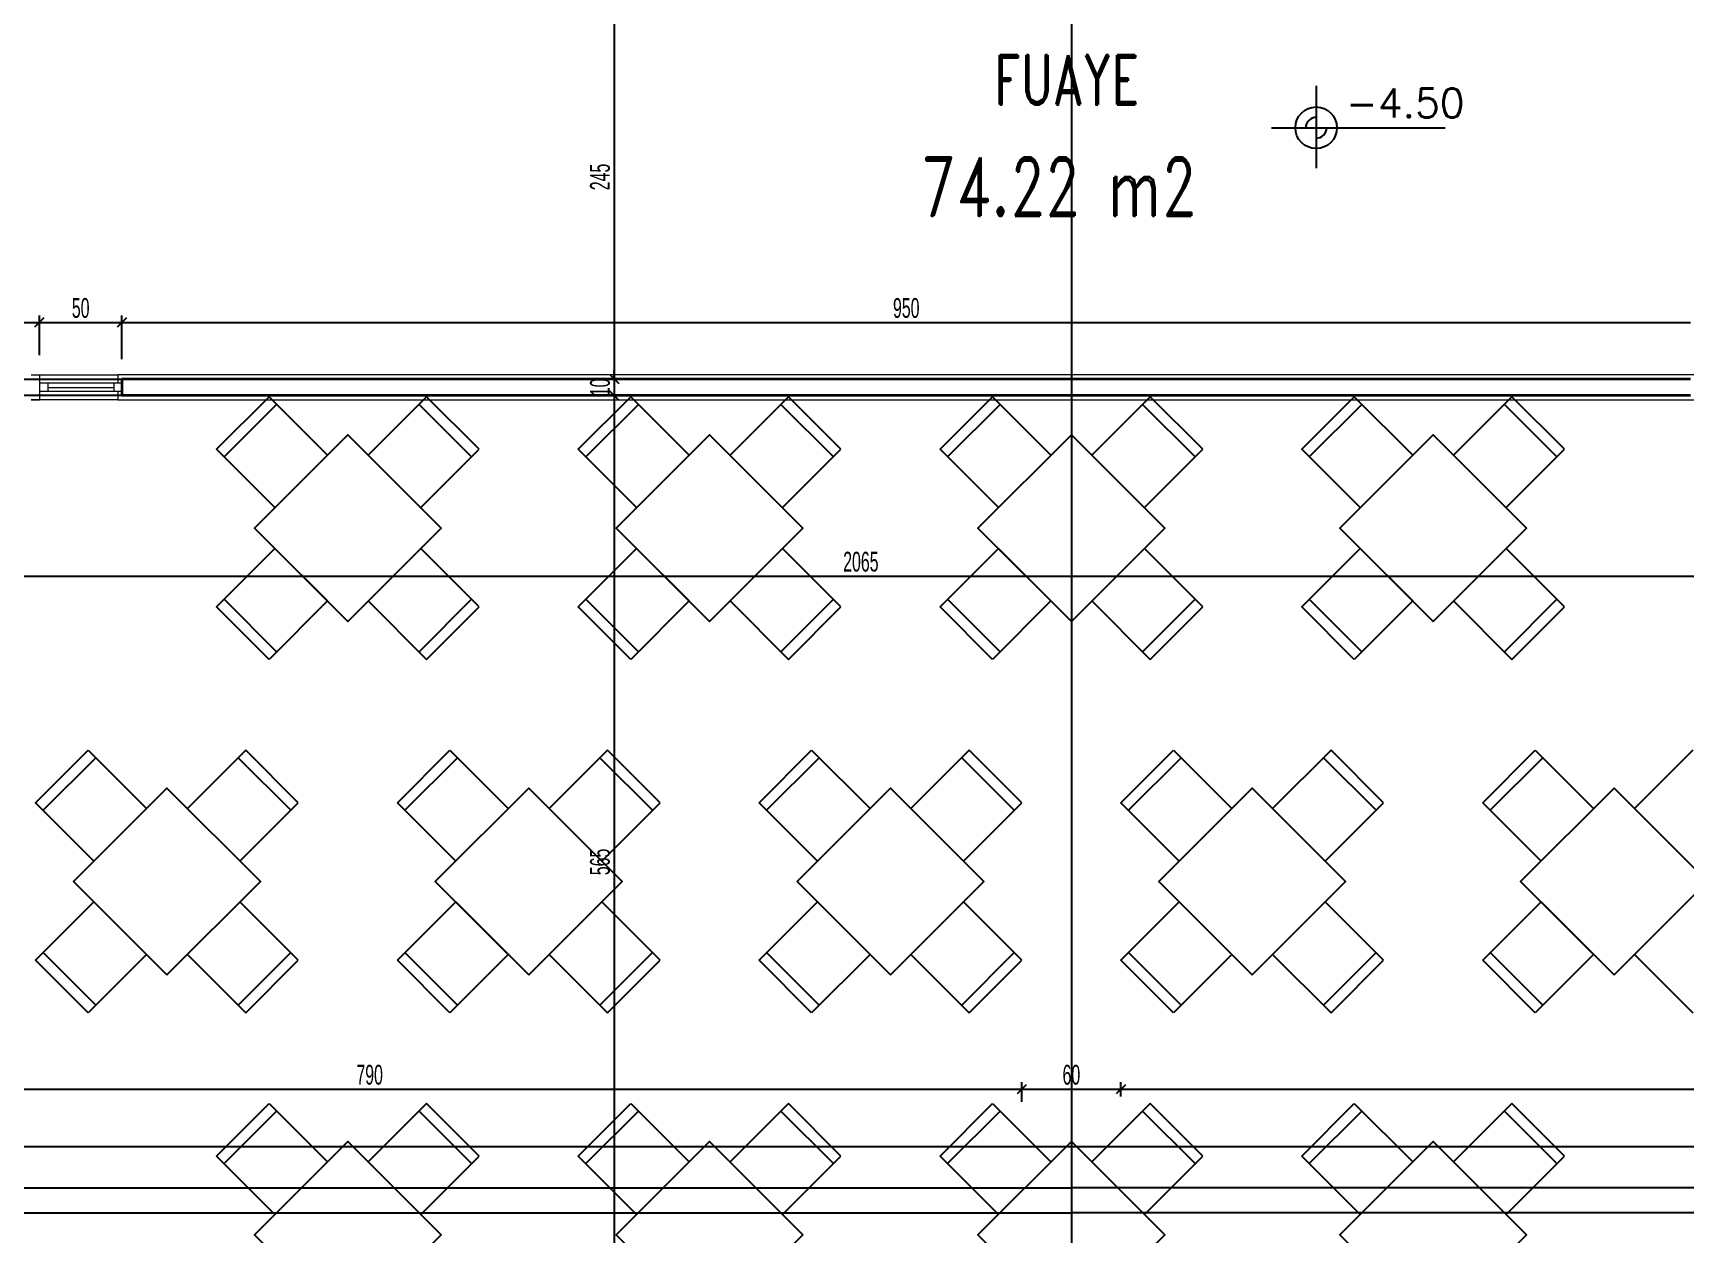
# Model space of a CAD drawing. Header units: inches. Extents: x -7543 to -822, y 102837 to 190349.
# Drawn here: x -835.7197 to -835.5196, y 102836.9701 to 102837.1156 of the extents above; entities that cross this region are included whole.
import ezdxf
from ezdxf.enums import TextEntityAlignment as Align

# ---------------------------------------------------------------- set-up
doc = ezdxf.new("R2010")
doc.units = ezdxf.units.IN
doc.header["$MEASUREMENT"] = 0
doc.linetypes.add('DASHDOTX2', pattern=[2, 1, -0.5, 0, -0.5])
doc.layers.get('0').update_dxf_attribs({"lineweight": 25})
doc.layers.get('Defpoints').update_dxf_attribs({"lineweight": 25})
for name, color, linetype, lineweight in [('AKS', 1, 'Continuous', 25), ('ICOL', 55, 'Continuous', 25), ('SIVA', 150, 'Continuous', 15), ('YAZI', 7, 'Continuous', 25)]:
    doc.layers.add(name, color=color, linetype=linetype, lineweight=lineweight)
for name, color, linetype, lineweight, true_color in [('DUVAR', 7, 'Continuous', 35, 0xfc4642), ('KAPI', 7, 'Continuous', 18, 0xffb360), ('TEFRİŞ', 7, 'Continuous', 25, 0x78462c)]:
    doc.layers.add(name, color=color, linetype=linetype, lineweight=lineweight, true_color=true_color)
doc.styles.add('OLCU', font='tromand.shx', dxfattribs={"width": 0.6, "height": 12})
doc.styles.add('st1', font='romandtw.shx', dxfattribs={"width": 0.7, "height": 40})
doc.styles.add('ÖLÇÜ', font='simplex.shx')

# ---------------------------------------------------------------- blocks, each defined once
blk = doc.blocks.new('_Oblique')
at = {"color": 0, "linetype": 'ByBlock', "lineweight": -2}
blk.add_line((-0.5, -0.5), (0.5, 0.5), dxfattribs=at)

msp = doc.modelspace()

# ---------------------------------------------------------------- linework, layer by layer
at = {"layer": 'AKS', "linetype": 'DASHDOTX2', "ltscale": 10}
for p, q in [((-835.59389, 102837.22685), (-835.59389, 102836.74054)), ((-836.0219, 102836.98068), (-835.36089, 102836.98068)), ((-836.02208, 102836.97568), (-835.59389, 102836.97568)), ((-835.16835, 102836.97568), (-835.59389, 102836.97568)), ((-836.0219, 102836.97268), (-835.59389, 102836.97268)), ((-835.1688, 102836.97268), (-835.59389, 102836.97268))]:
    msp.add_line(p, q, dxfattribs=at)
at = {"layer": 'Defpoints'}
for p, q in [((-835.76889, 102837.07369), (-835.70889, 102837.07369)), ((-835.70889, 102837.07169), (-835.76889, 102837.07169))]:
    msp.add_line(p, q, dxfattribs=at)
at = {"layer": 'Defpoints', "color": 3}
for p, q in [((-835.76889, 102837.07369), (-835.70889, 102837.07369)), ((-835.70889, 102837.07369), (-835.51889, 102837.07369)), ((-835.70889, 102837.07169), (-835.76889, 102837.07169)), ((-835.51889, 102837.07169), (-835.70889, 102837.07169))]:
    msp.add_line(p, q, dxfattribs=at)
at = {"layer": 'DUVAR'}
for p, q in [((-835.51889, 102837.07369), (-835.70889, 102837.07369)), ((-835.70889, 102837.07369), (-835.70889, 102837.07169)), ((-835.70889, 102837.07369), (-835.70889, 102837.07169)), ((-835.51889, 102837.07169), (-835.70889, 102837.07169))]:
    msp.add_line(p, q, dxfattribs=at)
at = {"layer": 'ICOL'}
for p, q in [((-835.64926, 102837.12268), (-835.64926, 102837.07369)), ((-835.56424, 102837.10923), (-835.56424, 102837.09923)), ((-835.56967, 102837.10414), (-835.5486, 102837.10414)), ((-835.75889, 102837.08056), (-835.71889, 102837.08056)), ((-835.71889, 102837.08056), (-835.70889, 102837.08056)), ((-835.70889, 102837.08056), (-835.51889, 102837.08056)), ((-835.64926, 102837.07369), (-835.64926, 102837.07477)), ((-835.64926, 102837.07369), (-835.64926, 102837.07169)), ((-835.64926, 102837.07169), (-835.64926, 102836.95866)), ((-835.64926, 102837.07169), (-835.64926, 102837.07061)), ((-835.82589, 102837.04982), (-835.41289, 102837.04982)), ((-835.75789, 102836.98765), (-835.59989, 102836.98765)), ((-835.59989, 102836.98765), (-835.58789, 102836.98765)), ((-835.58789, 102836.98765), (-835.42989, 102836.98765))]:
    msp.add_line(p, q, dxfattribs=at)
at = {"layer": 'ICOL', "color": 53}
for p, q in [((-835.71889, 102837.07659), (-835.71889, 102837.0814)), ((-835.71889, 102837.07659), (-835.71889, 102837.0814)), ((-835.70889, 102837.0797), (-835.70889, 102837.0814)), ((-835.70889, 102837.07609), (-835.70889, 102837.0814)), ((-835.64856, 102837.07369), (-835.6501, 102837.07369)), ((-835.64856, 102837.07369), (-835.6501, 102837.07369)), ((-835.64829, 102837.07169), (-835.6501, 102837.07169)), ((-835.64829, 102837.07169), (-835.6501, 102837.07169)), ((-835.59989, 102836.98613), (-835.59989, 102836.98849)), ((-835.59989, 102836.98613), (-835.59989, 102836.98849)), ((-835.58789, 102836.98677), (-835.58789, 102836.98849)), ((-835.58789, 102836.98677), (-835.58789, 102836.98849))]:
    msp.add_line(p, q, dxfattribs=at)
at = {"layer": 'ICOL'}
msp.add_circle((-835.56424, 102837.10414), 0.00252, dxfattribs=at)
for start, end in [(90, 180), (270, 0)]:
    msp.add_arc((-835.56424, 102837.10414), 0.00126, start, end, dxfattribs=at)
at = {"layer": 'KAPI'}
for p, q in [((-835.71989, 102837.07419), (-835.71889, 102837.07419)), ((-835.71889, 102837.07419), (-835.71889, 102837.07119)), ((-835.71889, 102837.07419), (-835.70939, 102837.07419)), ((-835.70889, 102837.07319), (-835.71889, 102837.07319)), ((-835.71789, 102837.07319), (-835.71789, 102837.07219)), ((-835.70989, 102837.07319), (-835.70989, 102837.07219)), ((-835.71889, 102837.07119), (-835.71989, 102837.07119)), ((-835.71989, 102837.07119), (-835.71889, 102837.07119)), ((-835.70889, 102837.07219), (-835.71889, 102837.07219)), ((-835.70939, 102837.07119), (-835.71889, 102837.07119)), ((-835.71789, 102837.07269), (-835.70989, 102837.07269))]:
    msp.add_line(p, q, dxfattribs=at)
at = {"layer": 'SIVA'}
for p, q in [((-835.51839, 102837.07419), (-835.70939, 102837.07419)), ((-835.70939, 102837.07419), (-835.70939, 102837.07319)), ((-835.70939, 102837.07219), (-835.70939, 102837.07119)), ((-835.70939, 102837.07119), (-835.51839, 102837.07119))]:
    msp.add_line(p, q, dxfattribs=at)
at = {"layer": 'TEFRİŞ', "ltscale": 20}
for p, q in [((-835.69744, 102837.06518), (-835.69108, 102837.07155)), ((-835.69108, 102837.07155), (-835.68401, 102837.06448)), ((-835.67199, 102837.07155), (-835.67906, 102837.06448)), ((-835.66562, 102837.06518), (-835.67199, 102837.07155)), ((-835.65362, 102837.06518), (-835.64726, 102837.07155)), ((-835.64726, 102837.07155), (-835.64019, 102837.06448)), ((-835.62817, 102837.07155), (-835.63524, 102837.06448)), ((-835.6218, 102837.06518), (-835.62817, 102837.07155)), ((-835.6098, 102837.06518), (-835.60344, 102837.07155)), ((-835.60344, 102837.07155), (-835.59637, 102837.06448)), ((-835.58435, 102837.07155), (-835.59142, 102837.06448)), ((-835.57798, 102837.06518), (-835.58435, 102837.07155)), ((-835.56598, 102837.06518), (-835.55962, 102837.07155)), ((-835.55962, 102837.07155), (-835.55255, 102837.06448)), ((-835.54053, 102837.07155), (-835.5476, 102837.06448)), ((-835.53416, 102837.06518), (-835.54053, 102837.07155)), ((-835.69016, 102837.07063), (-835.69653, 102837.06427)), ((-835.6729, 102837.07063), (-835.66654, 102837.06427)), ((-835.64634, 102837.07063), (-835.65271, 102837.06427)), ((-835.62908, 102837.07063), (-835.62272, 102837.06427)), ((-835.60252, 102837.07063), (-835.60889, 102837.06427)), ((-835.58526, 102837.07063), (-835.5789, 102837.06427)), ((-835.5587, 102837.07063), (-835.56507, 102837.06427)), ((-835.54144, 102837.07063), (-835.53508, 102837.06427)), ((-835.69037, 102837.05811), (-835.69744, 102837.06518)), ((-835.67269, 102837.05811), (-835.66562, 102837.06518)), ((-835.64655, 102837.05811), (-835.65362, 102837.06518)), ((-835.62887, 102837.05811), (-835.6218, 102837.06518)), ((-835.60273, 102837.05811), (-835.6098, 102837.06518)), ((-835.58505, 102837.05811), (-835.57798, 102837.06518)), ((-835.55891, 102837.05811), (-835.56598, 102837.06518)), ((-835.54123, 102837.05811), (-835.53416, 102837.06518)), ((-835.69744, 102837.04609), (-835.69037, 102837.05316)), ((-835.69037, 102837.05316), (-835.68401, 102837.0468)), ((-835.66562, 102837.04609), (-835.67269, 102837.05316)), ((-835.65362, 102837.04609), (-835.64655, 102837.05316)), ((-835.64655, 102837.05316), (-835.64019, 102837.0468)), ((-835.6218, 102837.04609), (-835.62887, 102837.05316)), ((-835.6098, 102837.04609), (-835.60273, 102837.05316)), ((-835.60273, 102837.05316), (-835.59637, 102837.0468)), ((-835.57798, 102837.04609), (-835.58505, 102837.05316)), ((-835.56598, 102837.04609), (-835.55891, 102837.05316)), ((-835.55891, 102837.05316), (-835.55255, 102837.0468)), ((-835.53416, 102837.04609), (-835.54123, 102837.05316)), ((-835.69653, 102837.04701), (-835.69016, 102837.04064)), ((-835.66654, 102837.04701), (-835.6729, 102837.04064)), ((-835.65271, 102837.04701), (-835.64634, 102837.04064)), ((-835.62272, 102837.04701), (-835.62908, 102837.04064)), ((-835.60889, 102837.04701), (-835.60252, 102837.04064)), ((-835.5789, 102837.04701), (-835.58526, 102837.04064)), ((-835.56507, 102837.04701), (-835.5587, 102837.04064)), ((-835.53508, 102837.04701), (-835.54144, 102837.04064)), ((-835.69108, 102837.03973), (-835.69744, 102837.04609)), ((-835.68401, 102837.0468), (-835.69108, 102837.03973)), ((-835.67906, 102837.0468), (-835.67199, 102837.03973)), ((-835.67199, 102837.03973), (-835.66562, 102837.04609)), ((-835.64726, 102837.03973), (-835.65362, 102837.04609)), ((-835.64019, 102837.0468), (-835.64726, 102837.03973)), ((-835.63524, 102837.0468), (-835.62817, 102837.03973)), ((-835.62817, 102837.03973), (-835.6218, 102837.04609)), ((-835.60344, 102837.03973), (-835.6098, 102837.04609)), ((-835.59637, 102837.0468), (-835.60344, 102837.03973)), ((-835.59142, 102837.0468), (-835.58435, 102837.03973)), ((-835.58435, 102837.03973), (-835.57798, 102837.04609)), ((-835.55962, 102837.03973), (-835.56598, 102837.04609)), ((-835.55255, 102837.0468), (-835.55962, 102837.03973)), ((-835.5476, 102837.0468), (-835.54053, 102837.03973)), ((-835.54053, 102837.03973), (-835.53416, 102837.04609)), ((-835.71935, 102837.02236), (-835.71299, 102837.02873)), ((-835.71207, 102837.02781), (-835.71844, 102837.02145)), ((-835.71299, 102837.02873), (-835.70592, 102837.02166)), ((-835.6939, 102837.02873), (-835.70097, 102837.02166)), ((-835.69481, 102837.02781), (-835.68845, 102837.02145)), ((-835.68753, 102837.02236), (-835.6939, 102837.02873)), ((-835.67553, 102837.02236), (-835.66917, 102837.02873)), ((-835.66825, 102837.02781), (-835.67462, 102837.02145)), ((-835.66917, 102837.02873), (-835.6621, 102837.02166)), ((-835.65008, 102837.02873), (-835.65715, 102837.02166)), ((-835.65099, 102837.02781), (-835.64463, 102837.02145)), ((-835.64371, 102837.02236), (-835.65008, 102837.02873)), ((-835.63171, 102837.02236), (-835.62535, 102837.02873)), ((-835.62443, 102837.02781), (-835.6308, 102837.02145)), ((-835.62535, 102837.02873), (-835.61828, 102837.02166)), ((-835.60626, 102837.02873), (-835.61333, 102837.02166)), ((-835.60717, 102837.02781), (-835.60081, 102837.02145)), ((-835.59989, 102837.02236), (-835.60626, 102837.02873)), ((-835.58789, 102837.02236), (-835.58153, 102837.02873)), ((-835.58061, 102837.02781), (-835.58698, 102837.02145)), ((-835.58153, 102837.02873), (-835.57446, 102837.02166)), ((-835.56244, 102837.02873), (-835.56951, 102837.02166)), ((-835.56335, 102837.02781), (-835.55699, 102837.02145)), ((-835.55607, 102837.02236), (-835.56244, 102837.02873)), ((-835.54407, 102837.02236), (-835.53771, 102837.02873)), ((-835.53679, 102837.02781), (-835.54316, 102837.02145)), ((-835.53771, 102837.02873), (-835.53064, 102837.02166)), ((-835.51862, 102837.02873), (-835.52569, 102837.02166)), ((-835.71228, 102837.01529), (-835.71935, 102837.02236)), ((-835.6946, 102837.01529), (-835.68753, 102837.02236)), ((-835.66846, 102837.01529), (-835.67553, 102837.02236)), ((-835.65078, 102837.01529), (-835.64371, 102837.02236)), ((-835.62464, 102837.01529), (-835.63171, 102837.02236)), ((-835.60696, 102837.01529), (-835.59989, 102837.02236)), ((-835.58082, 102837.01529), (-835.58789, 102837.02236)), ((-835.56314, 102837.01529), (-835.55607, 102837.02236)), ((-835.537, 102837.01529), (-835.54407, 102837.02236)), ((-835.71935, 102837.00327), (-835.71228, 102837.01034)), ((-835.71228, 102837.01034), (-835.70592, 102837.00398)), ((-835.68753, 102837.00327), (-835.6946, 102837.01034)), ((-835.67553, 102837.00327), (-835.66846, 102837.01034)), ((-835.66846, 102837.01034), (-835.6621, 102837.00398)), ((-835.64371, 102837.00327), (-835.65078, 102837.01034)), ((-835.63171, 102837.00327), (-835.62464, 102837.01034)), ((-835.62464, 102837.01034), (-835.61828, 102837.00398)), ((-835.59989, 102837.00327), (-835.60696, 102837.01034)), ((-835.58789, 102837.00327), (-835.58082, 102837.01034)), ((-835.58082, 102837.01034), (-835.57446, 102837.00398)), ((-835.55607, 102837.00327), (-835.56314, 102837.01034)), ((-835.54407, 102837.00327), (-835.537, 102837.01034)), ((-835.537, 102837.01034), (-835.53064, 102837.00398)), ((-835.71299, 102836.99691), (-835.71935, 102837.00327)), ((-835.71844, 102837.00419), (-835.71207, 102836.99782)), ((-835.70592, 102837.00398), (-835.71299, 102836.99691)), ((-835.70097, 102837.00398), (-835.6939, 102836.99691)), ((-835.68845, 102837.00419), (-835.69481, 102836.99782)), ((-835.6939, 102836.99691), (-835.68753, 102837.00327)), ((-835.66917, 102836.99691), (-835.67553, 102837.00327)), ((-835.67462, 102837.00419), (-835.66825, 102836.99782)), ((-835.6621, 102837.00398), (-835.66917, 102836.99691)), ((-835.65715, 102837.00398), (-835.65008, 102836.99691)), ((-835.64463, 102837.00419), (-835.65099, 102836.99782)), ((-835.65008, 102836.99691), (-835.64371, 102837.00327)), ((-835.62535, 102836.99691), (-835.63171, 102837.00327)), ((-835.6308, 102837.00419), (-835.62443, 102836.99782)), ((-835.61828, 102837.00398), (-835.62535, 102836.99691)), ((-835.61333, 102837.00398), (-835.60626, 102836.99691)), ((-835.60081, 102837.00419), (-835.60717, 102836.99782)), ((-835.60626, 102836.99691), (-835.59989, 102837.00327)), ((-835.58153, 102836.99691), (-835.58789, 102837.00327)), ((-835.58698, 102837.00419), (-835.58061, 102836.99782)), ((-835.57446, 102837.00398), (-835.58153, 102836.99691)), ((-835.56951, 102837.00398), (-835.56244, 102836.99691)), ((-835.55699, 102837.00419), (-835.56335, 102836.99782)), ((-835.56244, 102836.99691), (-835.55607, 102837.00327)), ((-835.53771, 102836.99691), (-835.54407, 102837.00327)), ((-835.54316, 102837.00419), (-835.53679, 102836.99782)), ((-835.53064, 102837.00398), (-835.53771, 102836.99691)), ((-835.52569, 102837.00398), (-835.51862, 102836.99691)), ((-835.69744, 102836.97954), (-835.69108, 102836.98591)), ((-835.69016, 102836.98499), (-835.69653, 102836.97863)), ((-835.69108, 102836.98591), (-835.68401, 102836.97884)), ((-835.67199, 102836.98591), (-835.67906, 102836.97884)), ((-835.6729, 102836.98499), (-835.66654, 102836.97863)), ((-835.66562, 102836.97954), (-835.67199, 102836.98591)), ((-835.65362, 102836.97954), (-835.64726, 102836.98591)), ((-835.64634, 102836.98499), (-835.65271, 102836.97863)), ((-835.64726, 102836.98591), (-835.64019, 102836.97884)), ((-835.62817, 102836.98591), (-835.63524, 102836.97884)), ((-835.62908, 102836.98499), (-835.62272, 102836.97863)), ((-835.6218, 102836.97954), (-835.62817, 102836.98591)), ((-835.6098, 102836.97954), (-835.60344, 102836.98591)), ((-835.60252, 102836.98499), (-835.60889, 102836.97863)), ((-835.60344, 102836.98591), (-835.59637, 102836.97884)), ((-835.58435, 102836.98591), (-835.59142, 102836.97884)), ((-835.58526, 102836.98499), (-835.5789, 102836.97863)), ((-835.57798, 102836.97954), (-835.58435, 102836.98591)), ((-835.56598, 102836.97954), (-835.55962, 102836.98591)), ((-835.5587, 102836.98499), (-835.56507, 102836.97863)), ((-835.55962, 102836.98591), (-835.55255, 102836.97884)), ((-835.54053, 102836.98591), (-835.5476, 102836.97884)), ((-835.54144, 102836.98499), (-835.53508, 102836.97863)), ((-835.53416, 102836.97954), (-835.54053, 102836.98591)), ((-835.69037, 102836.97247), (-835.69744, 102836.97954)), ((-835.67269, 102836.97247), (-835.66562, 102836.97954)), ((-835.64655, 102836.97247), (-835.65362, 102836.97954)), ((-835.62887, 102836.97247), (-835.6218, 102836.97954)), ((-835.60273, 102836.97247), (-835.6098, 102836.97954)), ((-835.58505, 102836.97247), (-835.57798, 102836.97954)), ((-835.55891, 102836.97247), (-835.56598, 102836.97954)), ((-835.54123, 102836.97247), (-835.53416, 102836.97954))]:
    msp.add_line(p, q, dxfattribs=at)
for points in [[(-835.68153, 102837.04432), (-835.67022, 102837.05564), (-835.68153, 102837.06695), (-835.69285, 102837.05564), (-835.68153, 102837.04432)], [(-835.63771, 102837.04432), (-835.6264, 102837.05564), (-835.63771, 102837.06695), (-835.64903, 102837.05564), (-835.63771, 102837.04432)], [(-835.59389, 102837.04432), (-835.58258, 102837.05564), (-835.59389, 102837.06695), (-835.60521, 102837.05564), (-835.59389, 102837.04432)], [(-835.55007, 102837.04432), (-835.53876, 102837.05564), (-835.55007, 102837.06695), (-835.56139, 102837.05564), (-835.55007, 102837.04432)], [(-835.70344, 102837.0015), (-835.69213, 102837.01282), (-835.70344, 102837.02413), (-835.71476, 102837.01282), (-835.70344, 102837.0015)], [(-835.65962, 102837.0015), (-835.64831, 102837.01282), (-835.65962, 102837.02413), (-835.67094, 102837.01282), (-835.65962, 102837.0015)], [(-835.6158, 102837.0015), (-835.60449, 102837.01282), (-835.6158, 102837.02413), (-835.62712, 102837.01282), (-835.6158, 102837.0015)], [(-835.57198, 102837.0015), (-835.56067, 102837.01282), (-835.57198, 102837.02413), (-835.5833, 102837.01282), (-835.57198, 102837.0015)], [(-835.52816, 102837.0015), (-835.51685, 102837.01282), (-835.52816, 102837.02413), (-835.53948, 102837.01282), (-835.52816, 102837.0015)], [(-835.68153, 102836.95868), (-835.67022, 102836.97), (-835.68153, 102836.98131), (-835.69285, 102836.97), (-835.68153, 102836.95868)], [(-835.63771, 102836.95868), (-835.6264, 102836.97), (-835.63771, 102836.98131), (-835.64903, 102836.97), (-835.63771, 102836.95868)], [(-835.59389, 102836.95868), (-835.58258, 102836.97), (-835.59389, 102836.98131), (-835.60521, 102836.97), (-835.59389, 102836.95868)], [(-835.55007, 102836.95868), (-835.53876, 102836.97), (-835.55007, 102836.98131), (-835.56139, 102836.97), (-835.55007, 102836.95868)]]:
    msp.add_lwpolyline(points, dxfattribs=at)

# ---------------------------------------------------------------- block references
at = {"layer": 'ICOL'}
for p, xscale, yscale, zscale, rotation in [((-835.71889, 102837.08056), 0.001080000000001746, 0.001080000000001746, 0.001080000000001746, 180), ((-835.70889, 102837.08056), 0.001080000000001746, 0.001080000000001746, 0.001080000000001746, 180), ((-835.64926, 102837.07369), 0.001080000001820736, 0.001080000001820736, 0.001080000001820736, 270), ((-835.64926, 102837.07369), 0.001080000001820736, 0.001080000001820736, 0.001080000001820736, 270), ((-835.64926, 102837.07169), 0.001080000001820736, 0.001080000001820736, 0.001080000001820736, 90), ((-835.64926, 102837.07169), 0.001080000001820736, 0.001080000001820736, 0.001080000001820736, 90), ((-835.59989, 102836.98765), 0.001080000000001746, 0.001080000000001746, 0.001080000000001746, 180), ((-835.58789, 102836.98765), 0.001080000000001746, 0.001080000000001746, 0.001080000000001746, 180)]:
    msp.add_blockref('_Oblique', p, dxfattribs=dict(at, xscale=xscale, yscale=yscale, zscale=zscale, rotation=rotation))
at = {"layer": 'ICOL', "xscale": 0.001080000000001746, "yscale": 0.001080000000001746, "zscale": 0.001080000000001746}
for p in [(-835.71889, 102837.08056), (-835.70889, 102837.08056), (-835.59989, 102836.98765), (-835.58789, 102836.98765)]:
    msp.add_blockref('_Oblique', p, dxfattribs=at)

# ---------------------------------------------------------------- texts
at = {"layer": 'ICOL', "char_height": 0.0024, "attachment_point": 5, "rotation": 90, "style": 'OLCU'}
for s, insert in [('\\A1;245', (-835.65098, 102837.09818)), ('\\A1;10', (-835.65098, 102837.07269)), ('\\A1;565', (-835.65098, 102837.01518))]:
    msp.add_mtext(s, dxfattribs=dict(at, insert=insert))
at = {"layer": 'ICOL', "char_height": 0.0024, "attachment_point": 5, "style": 'OLCU'}
for s, insert in [('\\A1;50', (-835.71389, 102837.08229)), ('\\A1;950', (-835.61389, 102837.08229)), ('\\A1;2065', (-835.61939, 102837.05155)), ('\\A1;790', (-835.67889, 102836.98938)), ('\\A1;60', (-835.59389, 102836.98938))]:
    msp.add_mtext(s, dxfattribs=dict(at, insert=insert))
at = {"layer": 'ICOL', "style": 'ÖLÇÜ'}
msp.add_attdef('-4.50', text='%%p0.00', height=0.0035, dxfattribs=at).set_placement((-835.55346, 102837.1054), align=Align.CENTER)
at = {"layer": 'YAZI', "style": 'st1', "width": 0.7}
for s, height, p in [('FUAYE', 0.006, (-835.60327, 102837.10696)), ('74.22 m2', 0.007031, (-835.61207, 102837.09349))]:
    msp.add_text(s, height=height, dxfattribs=at).set_placement(p)

doc.saveas('drawing.dxf')
